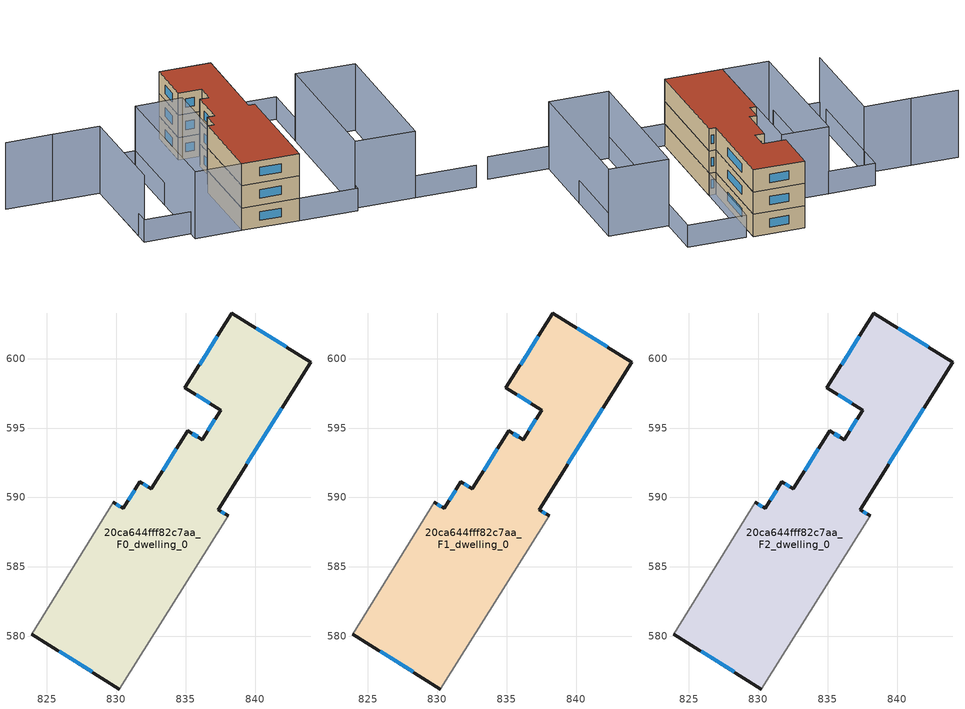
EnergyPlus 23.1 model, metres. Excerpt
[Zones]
20ca644fff82c7aa_F0_dwelling_0
 floor ground (EU_floor_Construction): 844,599.74 837.34,589.12 838.06,588.67 830.23,576.2 823.93,580.15 829.8,589.65 830.5,589.21 831.71,591.13 832.53,590.62 835.16,594.81 836.19,594.16 837.52,596.28 834.95,597.89 838.34,603.29 z0
 wall outside (EU_wall_Construction): 838.06,588.67 837.34,589.12 844,599.74 838.34,603.29 834.95,597.89 837.52,596.28 836.19,594.16 835.16,594.81 832.53,590.62 831.71,591.13 830.5,589.21 829.8,589.65 / 823.93,580.15 830.23,576.2 z0:3
 wall adiabatic (EU_wall_Construction): 830.23,576.2 838.06,588.67 / 829.8,589.65 823.93,580.15 z0:3
 window (EU_Window_Construction): 837.11,595.62 836.61,594.82 / 835.75,597.39 836.72,596.78 / 837.29,601.61 836.01,599.57 / 842.24,600.85 840.1,602.18 / 839.42,592.43 841.93,596.43 / 837.84,588.81 837.56,588.98 / 825.89,578.92 828.26,577.43 / 830.28,589.35 830.02,589.51 / 831.33,590.53 830.88,589.81 / 832.27,590.78 831.96,590.97 / 834.34,593.5 833.35,591.92 / 835.87,594.36 835.48,594.61 z0.93:2.07
20ca644fff82c7aa_F1_dwelling_0
 floor to 20ca644fff82c7aa_F0_dwelling_0 (EU_floor_Construction): 844,599.74 837.34,589.12 838.06,588.67 830.23,576.2 823.93,580.15 829.8,589.65 830.5,589.21 831.71,591.13 832.53,590.62 835.16,594.81 836.19,594.16 837.52,596.28 834.95,597.89 838.34,603.29 z3
 wall outside (EU_wall_Construction): 838.06,588.67 837.34,589.12 844,599.74 838.34,603.29 834.95,597.89 837.52,596.28 836.19,594.16 835.16,594.81 832.53,590.62 831.71,591.13 830.5,589.21 829.8,589.65 / 823.93,580.15 830.23,576.2 z3:6
 wall adiabatic (EU_wall_Construction): 830.23,576.2 838.06,588.67 / 829.8,589.65 823.93,580.15 z3:6
 window (EU_Window_Construction): 837.11,595.62 836.61,594.82 / 835.75,597.39 836.72,596.78 / 837.29,601.61 836.01,599.57 / 842.24,600.85 840.1,602.18 / 839.42,592.43 841.93,596.43 / 837.84,588.81 837.56,588.98 / 825.89,578.92 828.26,577.43 / 830.28,589.35 830.02,589.51 / 831.33,590.53 830.88,589.81 / 832.27,590.78 831.96,590.97 / 834.34,593.5 833.35,591.92 / 835.87,594.36 835.48,594.61 z3.93:5.07
20ca644fff82c7aa_F2_dwelling_0
 floor to 20ca644fff82c7aa_F1_dwelling_0 (EU_floor_Construction): 844,599.74 837.34,589.12 838.06,588.67 830.23,576.2 823.93,580.15 829.8,589.65 830.5,589.21 831.71,591.13 832.53,590.62 835.16,594.81 836.19,594.16 837.52,596.28 834.95,597.89 838.34,603.29 z6
 wall outside (EU_wall_Construction): 838.06,588.67 837.34,589.12 844,599.74 838.34,603.29 834.95,597.89 837.52,596.28 836.19,594.16 835.16,594.81 832.53,590.62 831.71,591.13 830.5,589.21 829.8,589.65 / 823.93,580.15 830.23,576.2 z6:9
 wall adiabatic (EU_wall_Construction): 830.23,576.2 838.06,588.67 / 829.8,589.65 823.93,580.15 z6:9
 window (EU_Window_Construction): 837.11,595.62 836.61,594.82 / 835.75,597.39 836.72,596.78 / 837.29,601.61 836.01,599.57 / 842.24,600.85 840.1,602.18 / 839.42,592.43 841.93,596.43 / 837.84,588.81 837.56,588.98 / 825.89,578.92 828.26,577.43 / 830.28,589.35 830.02,589.51 / 831.33,590.53 830.88,589.81 / 832.27,590.78 831.96,590.97 / 834.34,593.5 833.35,591.92 / 835.87,594.36 835.48,594.61 z6.93:8.07
 roof outside (EU_roof_Construction): 830.23,576.2 838.06,588.67 837.34,589.12 844,599.74 838.34,603.29 834.95,597.89 837.52,596.28 836.19,594.16 835.16,594.81 832.53,590.62 831.71,591.13 830.5,589.21 829.8,589.65 823.93,580.15 z9
shading: 850.32,564.42 843.63,568.62 / 843.63,568.62 854.28,585.57 / 830.23,576.2 844.64,599.14 / 844.64,599.14 851.08,595.09 / 851.08,595.09 836.66,572.16 / 836.66,572.16 830.23,576.2 / 829.02,599.98 819.46,584.52 / 819.46,584.52 814.28,587.73 / 814.28,587.73 823.84,603.18 / 823.84,603.18 829.02,599.98 z0:3; 816.76,603.32 821.94,600.11 / 821.94,600.11 814.3,587.76 / 811.59,606.55 816.77,603.35 / 854.28,585.57 843.62,568.6 / 843.62,568.6 837.02,572.75 / 837.02,572.75 847.68,589.71 / 847.68,589.71 854.28,585.57 / 818.75,583.36 829.01,599.95 / 829.01,599.95 834.19,596.75 / 834.19,596.75 823.93,580.15 / 823.93,580.15 818.75,583.36 z0:9
[Building]
EU S2 Campaign: North Axis=0; Terrain=City; Solar Distribution=FullExterior
[Site:Location]
Montreal-Trudeau.Intl.AP: Latitude=45.4667; Longitude=-73.75; Time Zone=-5; Elevation=36
[SizingPeriod:WeatherFileDays]
AnnualSizingPeriod: Begin Month=1; Begin Day of Month=1; End Month=12; End Day of Month=31; Day of Week for Start Day=Monday; Use Weather File Daylight Saving Period=No; Use Weather File Rain and Snow Indicators=No
[MATERIAL]
EU_InternalMass_Material: Roughness=MediumRough; Thickness=0.1; Conductivity=1; Density=1800; Specific Heat=900; Thermal Absorptance=0.9; Solar Absorptance=0.7; Visible Absorptance=0.7
[MATERIAL:NOMASS] Roughness=MediumRough; Thermal Absorptance=0.9; Solar Absorptance=0.7; Visible Absorptance=0.7
Name | Thermal Resistance
EU_wall_NoMass; EU_floor_NoMass | 1.36485
EU_roof_NoMass | 2.55992
[WINDOWMATERIAL:SIMPLEGLAZINGSYSTEM]
EU_Window_SimpleGlazing: UFactor=3.92339; Solar Heat Gain Coefficient=0.8; Visible Transmittance=0.8
[CONSTRUCTION]
EU_wall_Construction: EU_wall_NoMass
EU_roof_Construction: EU_roof_NoMass
EU_floor_Construction: EU_floor_NoMass
EU_Window_Construction: EU_Window_SimpleGlazing
EU_InternalMass_Construction: EU_InternalMass_Material
[ZONE] Type=1; Multiplier=1; Ceiling Height=autocalculate; Volume=526.674; Floor Area=autocalculate; Part of Total Floor Area=Yes
20ca644fff82c7aa_F0_dwelling_0; 20ca644fff82c7aa_F1_dwelling_0; 20ca644fff82c7aa_F2_dwelling_0
[INTERNALMASS] Construction=EU_InternalMass_Construction; Surface Area=175.558
Name | Zone or ZoneList
20ca644fff82c7aa_F0_dwelling_0_EU_InternalMass | 20ca644fff82c7aa_F0_dwelling_0
20ca644fff82c7aa_F1_dwelling_0_EU_InternalMass | 20ca644fff82c7aa_F1_dwelling_0
20ca644fff82c7aa_F2_dwelling_0_EU_InternalMass | 20ca644fff82c7aa_F2_dwelling_0
[OTHEREQUIPMENT] Fuel Type=Electricity; Design Level Calculation Method=Watts/Area; Power per Zone Floor Area=1; Fraction Latent=0; Fraction Radiant=0; Fraction Lost=0; Carbon Dioxide Generation Rate=0; EndUse Subcategory=EU_Step8_InternalGains
Name | Zone or ZoneList or Space or SpaceList | Schedule
EU_Step8_InternalGain_20ca644fff82c7aa_F0_dwelling_0_f000 | 20ca644fff82c7aa_F0_dwelling_0 | EU_Step8_GainSchedule_20ca644fff82c7aa_F0_dwelling_0_f000
EU_Step8_InternalGain_20ca644fff82c7aa_F1_dwelling_0_f000 | 20ca644fff82c7aa_F1_dwelling_0 | EU_Step8_GainSchedule_20ca644fff82c7aa_F1_dwelling_0_f000
EU_Step8_InternalGain_20ca644fff82c7aa_F2_dwelling_0_f000 | 20ca644fff82c7aa_F2_dwelling_0 | EU_Step8_GainSchedule_20ca644fff82c7aa_F2_dwelling_0_f000
[ZONEVENTILATION:DESIGNFLOWRATE] Schedule=EU_AlwaysOn; Design Flow Rate Calculation Method=AirChanges/Hour; Air Changes per Hour=0.860309; Ventilation Type=Natural; Fan Pressure Rise=0; Fan Total Efficiency=1; Constant Term Coefficient=1; Temperature Term Coefficient=0; Velocity Term Coefficient=0; Velocity Squared Term Coefficient=0; Minimum Indoor Temperature=-100; Maximum Indoor Temperature=100; Delta Temperature=-100; Minimum Outdoor Temperature=-100; Maximum Outdoor Temperature=100; Maximum Wind Speed=40
Name | Zone or ZoneList or Space or SpaceList
EU_ConstantAir_20ca644fff82c7aa_F0_dwelling_0 | 20ca644fff82c7aa_F0_dwelling_0
EU_ConstantAir_20ca644fff82c7aa_F1_dwelling_0 | 20ca644fff82c7aa_F1_dwelling_0
EU_ConstantAir_20ca644fff82c7aa_F2_dwelling_0 | 20ca644fff82c7aa_F2_dwelling_0
[HVACTEMPLATE:THERMOSTAT] Constant Heating Setpoint=20; Constant Cooling Setpoint=50
EU_HeatOnly_20ca644fff82c7aa_F0_dwelling_0; EU_HeatOnly_20ca644fff82c7aa_F1_dwelling_0; EU_HeatOnly_20ca644fff82c7aa_F2_dwelling_0
[HVACTEMPLATE:ZONE:IDEALLOADSAIRSYSTEM] System Availability Schedule=EU_AlwaysOn; Maximum Heating Supply Air Temperature=50; Minimum Cooling Supply Air Temperature=13; Maximum Heating Supply Air Humidity Ratio=0.0156; Minimum Cooling Supply Air Humidity Ratio=0.0077; Heating Limit=NoLimit; Cooling Limit=NoLimit; Heating Availability Schedule=EU_AlwaysOn; Cooling Availability Schedule=EU_CoolingOff; Dehumidification Control Type=ConstantSensibleHeatRatio; Cooling Sensible Heat Ratio=0.7; Dehumidification Setpoint=60; Humidification Control Type=None; Humidification Setpoint=30; Outdoor Air Method=None; Outdoor Air Flow Rate per Person=0.00944; Outdoor Air Flow Rate per Zone Floor Area=0; Outdoor Air Flow Rate per Zone=0; Demand Controlled Ventilation Type=None; Outdoor Air Economizer Type=NoEconomizer; Heat Recovery Type=None; Sensible Heat Recovery Effectiveness=0.7; Latent Heat Recovery Effectiveness=0.65
Name | Template Thermostat
20ca644fff82c7aa_F0_dwelling_0 | EU_HeatOnly_20ca644fff82c7aa_F0_dwelling_0
20ca644fff82c7aa_F1_dwelling_0 | EU_HeatOnly_20ca644fff82c7aa_F1_dwelling_0
20ca644fff82c7aa_F2_dwelling_0 | EU_HeatOnly_20ca644fff82c7aa_F2_dwelling_0
[SIZING:ZONE] Zone Cooling Design Supply Air Temperature Input Method=SupplyAirTemperature; Zone Cooling Design Supply Air Temperature=13; Zone Heating Design Supply Air Temperature Input Method=SupplyAirTemperature; Zone Heating Design Supply Air Temperature=50; Zone Cooling Design Supply Air Humidity Ratio=0.008; Zone Heating Design Supply Air Humidity Ratio=0.008; Cooling Design Air Flow Method=DesignDay; Cooling Design Air Flow Rate=0; Cooling Minimum Air Flow per Zone Floor Area=0.000762; Cooling Minimum Air Flow=0; Cooling Minimum Air Flow Fraction=0.2; Heating Design Air Flow Method=DesignDay; Heating Design Air Flow Rate=0; Heating Maximum Air Flow per Zone Floor Area=0.002032; Heating Maximum Air Flow=0.141576; Heating Maximum Air Flow Fraction=0.3; Account for Dedicated Outdoor Air System=No; Dedicated Outdoor Air System Control Strategy=NeutralSupplyAir; Dedicated Outdoor Air Low Setpoint Temperature for Design=autosize; Dedicated Outdoor Air High Setpoint Temperature for Design=autosize; Zone Load Sizing Method=Sensible Load Only No Latent Load; Zone Latent Cooling Design Supply Air Humidity Ratio Input Method=HumidityRatioDifference; Zone Cooling Design Supply Air Humidity Ratio Difference=0.005; Zone Latent Heating Design Supply Air Humidity Ratio Input Method=HumidityRatioDifference; Zone Humidification Design Supply Air Humidity Ratio Difference=0.005
20ca644fff82c7aa_F0_dwelling_0; 20ca644fff82c7aa_F1_dwelling_0; 20ca644fff82c7aa_F2_dwelling_0
[SCHEDULE:CONSTANT]
Name | Hourly Value
EU_AlwaysOn | 1
EU_CoolingOff | 0
[SCHEDULE:FILE] Column Number=1; Rows to Skip at Top=0; Number of Hours of Data=8760; Column Separator=Comma; Interpolate to Timestep=No; Minutes per Item=60; Adjust Schedule for Daylight Savings=Yes
Name | File
EU_Step8_GainSchedule_20ca644fff82c7aa_F0_dwelling_0_f000 | ../../schedules/20ca644fff82c7aa/20ca644fff82c7aa_F0_dwelling_0_f000_gain.csv
EU_Step8_GainSchedule_20ca644fff82c7aa_F1_dwelling_0_f000 | ../../schedules/20ca644fff82c7aa/20ca644fff82c7aa_F1_dwelling_0_f000_gain.csv
EU_Step8_GainSchedule_20ca644fff82c7aa_F2_dwelling_0_f000 | ../../schedules/20ca644fff82c7aa/20ca644fff82c7aa_F2_dwelling_0_f000_gain.csv
